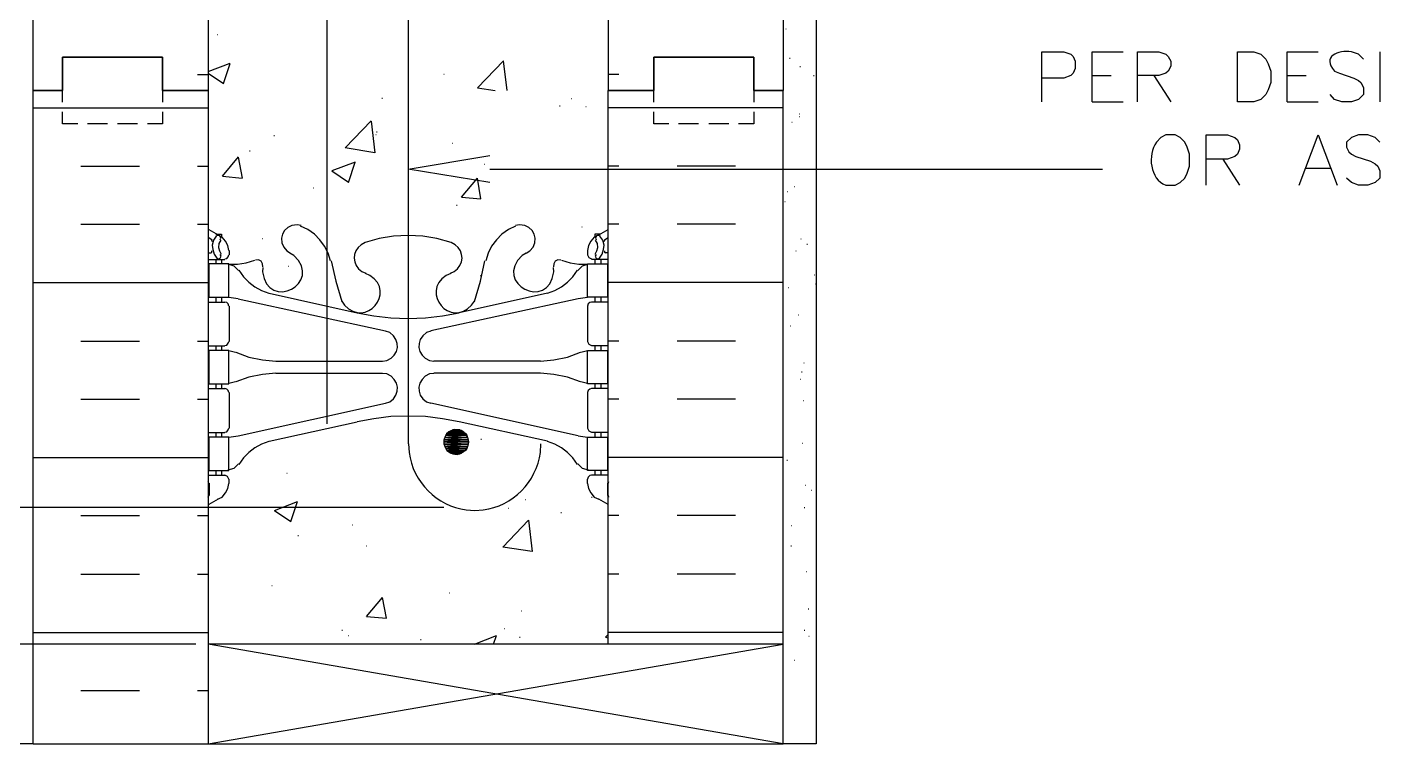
# Model space of a CAD drawing. Header units: millimetres. Extents: x 14 to 201, y 16 to 268.
# Drawn here: x 85 to 149.4, y 99.8 to 134 of the extents above; entities that cross this region are included whole.
import ezdxf

# ---------------------------------------------------------------- set-up
doc = ezdxf.new("R2010")
doc.units = ezdxf.units.MM
doc.layers.get('0').update_dxf_attribs({"linetype": 'CONTINUOUS'})

msp = doc.modelspace()

# ---------------------------------------------------------------- linework, layer by layer
at = {"color": 0}
for p, q in [((99.2505, 240.622), (99.2505, 115.105)), ((85.2593, 130.98), (85.2593, 188.13)), ((93.599, 188.13), (93.599, 130.98)), ((120.989, 187.452), (120.989, 130.98)), ((122.577, 187.452), (122.577, 99.8432)), ((112.649, 186.647), (112.649, 130.98)), ((103.124, 177.949), (103.124, 114.151)), ((133.329, 130.451), (133.329, 132.821)), ((133.329, 132.821), (134.366, 132.821)), ((134.366, 132.821), (134.705, 132.715)), ((135.72, 130.451), (135.72, 132.821)), ((135.72, 132.821), (137.202, 132.821)), ((137.88, 130.451), (137.88, 132.821)), ((137.88, 132.821), (138.895, 132.821)), ((138.895, 132.821), (139.234, 132.715)), ((142.642, 130.451), (142.642, 132.821)), ((142.642, 132.821), (143.425, 132.821)), ((143.425, 132.821), (143.764, 132.715)), ((145.012, 130.451), (145.012, 132.821)), ((145.012, 132.821), (146.495, 132.821)), ((148.42, 132.715), (148.083, 132.821)), ((149.437, 132.821), (149.437, 130.451)), ((91.4192, 132.567), (86.6567, 132.567)), ((86.6567, 132.567), (86.6567, 130.98)), ((86.6567, 130.98), (86.6567, 132.567)), ((86.6567, 132.567), (91.4192, 132.567)), ((91.4192, 130.98), (91.4192, 132.567)), ((91.4192, 132.567), (91.4192, 130.98)), ((114.829, 130.98), (114.829, 132.567)), ((114.829, 132.567), (119.592, 132.567)), ((119.592, 132.567), (114.829, 132.567)), ((114.829, 132.567), (114.829, 130.98)), ((119.592, 132.567), (119.592, 130.98)), ((119.592, 130.98), (119.592, 132.567)), ((134.705, 132.715), (134.811, 132.608)), ((134.811, 132.608), (134.917, 132.376)), ((134.917, 132.376), (134.917, 132.038)), ((139.234, 132.715), (139.34, 132.608)), ((139.34, 132.608), (139.467, 132.376)), ((139.467, 132.376), (139.467, 132.143)), ((143.764, 132.715), (143.997, 132.482)), ((143.997, 132.482), (144.103, 132.249)), ((144.103, 132.249), (144.23, 131.911)), ((148.653, 132.482), (148.42, 132.715)), ((134.366, 131.572), (133.329, 131.572)), ((134.705, 131.699), (134.366, 131.572)), ((134.811, 131.805), (134.705, 131.699)), ((134.917, 132.038), (134.811, 131.805)), ((135.72, 131.699), (136.631, 131.699)), ((138.895, 131.699), (137.88, 131.699)), ((138.662, 131.699), (139.467, 130.451)), ((139.234, 131.805), (138.895, 131.699)), ((139.34, 131.911), (139.234, 131.805)), ((139.467, 132.143), (139.34, 131.911)), ((144.23, 131.911), (144.23, 131.36)), ((145.012, 131.699), (145.923, 131.699)), ((147.278, 131.911), (147.511, 131.805)), ((147.511, 131.805), (148.187, 131.572)), ((148.187, 131.572), (148.42, 131.466)), ((86.6567, 130.98), (85.2593, 130.98)), ((85.2593, 130.98), (86.6567, 130.98)), ((85.2593, 99.8432), (85.2593, 130.98)), ((86.6567, 130.429), (86.6567, 130.98)), ((91.4192, 130.98), (91.4192, 130.429)), ((93.599, 130.98), (91.4192, 130.98)), ((91.4192, 130.98), (93.599, 130.98)), ((93.599, 130.98), (93.599, 104.606)), ((112.649, 130.98), (114.829, 130.98)), ((114.829, 130.98), (112.649, 130.98)), ((112.649, 104.606), (112.649, 130.98)), ((114.829, 130.429), (114.829, 130.98)), ((119.592, 130.98), (119.592, 130.429)), ((119.592, 130.98), (120.989, 130.98)), ((120.989, 130.98), (119.592, 130.98)), ((120.989, 102.405), (120.989, 130.98)), ((144.103, 131.021), (143.997, 130.788)), ((144.23, 131.36), (144.103, 131.021)), ((148.42, 131.466), (148.526, 131.36)), ((148.526, 131.36), (148.653, 131.127)), ((148.653, 131.127), (148.653, 130.788)), ((135.72, 130.451), (137.202, 130.451)), ((143.425, 130.451), (142.642, 130.451)), ((143.764, 130.555), (143.425, 130.451)), ((143.997, 130.788), (143.764, 130.555)), ((145.012, 130.451), (146.495, 130.451)), ((147.278, 130.555), (147.066, 130.788)), ((147.617, 130.451), (147.278, 130.555)), ((148.083, 130.451), (147.617, 130.451)), ((148.42, 130.555), (148.083, 130.451)), ((148.653, 130.788), (148.42, 130.555)), ((86.6567, 129.392), (86.6567, 129.963)), ((91.4192, 129.963), (91.4192, 129.392)), ((114.829, 129.392), (114.829, 129.963)), ((119.592, 129.963), (119.592, 129.392)), ((87.376, 129.392), (86.6567, 129.392)), ((88.7938, 129.392), (87.8417, 129.392)), ((90.2339, 129.392), (89.2803, 129.392)), ((91.4192, 129.392), (90.6999, 129.392)), ((115.548, 129.392), (114.829, 129.392)), ((116.967, 129.392), (116.014, 129.392)), ((118.407, 129.392), (117.454, 129.392)), ((119.592, 129.392), (118.872, 129.392)), ((139.001, 128.736), (138.789, 128.524)), ((139.234, 128.863), (139.001, 128.736)), ((139.679, 128.863), (139.234, 128.863)), ((139.912, 128.736), (139.679, 128.863)), ((140.145, 128.524), (139.912, 128.736)), ((140.25, 128.291), (140.145, 128.524)), ((141.161, 126.471), (141.161, 128.863)), ((141.161, 128.863), (142.176, 128.863)), ((142.176, 128.863), (142.515, 128.736)), ((142.515, 128.736), (142.642, 128.63)), ((142.642, 128.63), (142.748, 128.397)), ((142.748, 128.397), (142.748, 128.185)), ((145.584, 126.471), (146.495, 128.863)), ((146.495, 128.863), (147.405, 126.471)), ((148.083, 128.736), (147.85, 128.524)), ((147.85, 128.524), (147.85, 128.291)), ((148.42, 128.863), (148.083, 128.736)), ((148.865, 128.863), (148.42, 128.863)), ((149.204, 128.736), (148.865, 128.863)), ((149.437, 128.524), (149.204, 128.736)), ((103.124, 127.233), (107.018, 127.889)), ((140.356, 127.952), (140.25, 128.291)), ((140.356, 127.38), (140.356, 127.952)), ((142.176, 127.719), (141.161, 127.719)), ((141.943, 127.719), (142.748, 126.471)), ((142.515, 127.846), (142.176, 127.719)), ((142.642, 127.952), (142.515, 127.846)), ((142.748, 128.185), (142.642, 127.952)), ((147.85, 128.291), (147.954, 128.058)), ((147.954, 128.058), (148.083, 127.952)), ((148.083, 127.952), (148.293, 127.846)), ((148.293, 127.846), (148.992, 127.613)), ((107.018, 126.597), (103.124, 127.233)), ((107.018, 127.233), (136.208, 127.233)), ((140.145, 126.81), (140.25, 127.043)), ((140.25, 127.043), (140.356, 127.38)), ((145.923, 127.276), (147.066, 127.276)), ((148.992, 127.613), (149.204, 127.486)), ((149.204, 127.486), (149.331, 127.38)), ((149.331, 127.38), (149.437, 127.149)), ((149.437, 127.149), (149.437, 126.81)), ((139.234, 126.471), (139.679, 126.471)), ((139.679, 126.471), (139.912, 126.597)), ((139.912, 126.597), (140.145, 126.81)), ((148.083, 126.597), (147.85, 126.81)), ((148.42, 126.471), (148.083, 126.597)), ((148.865, 126.471), (148.42, 126.471)), ((149.204, 126.597), (148.865, 126.471)), ((149.437, 126.81), (149.204, 126.597)), ((98.0225, 124.544), (97.8323, 124.587)), ((98.341, 124.354), (98.002, 124.524)), ((108.246, 124.524), (107.907, 124.354)), ((108.436, 124.587), (108.246, 124.544)), ((93.6198, 124.354), (94.065, 124.101)), ((93.6198, 123.974), (93.7892, 123.868)), ((93.7892, 123.782), (93.7687, 123.868)), ((93.8526, 123.846), (93.7892, 123.613)), ((93.9793, 124.037), (93.8526, 123.846)), ((93.9588, 124.142), (94.2344, 124.142)), ((94.0428, 124.079), (93.9588, 124.037)), ((94.2552, 123.994), (94.0428, 124.101)), ((94.149, 124.058), (94.0428, 124.079)), ((94.1917, 123.846), (94.1077, 123.698)), ((94.1917, 123.952), (94.149, 124.058)), ((94.1709, 123.868), (94.1917, 123.952)), ((94.2344, 124.142), (94.2344, 124.015)), ((94.4245, 123.804), (94.2552, 123.994)), ((94.5307, 123.592), (94.4245, 123.804)), ((98.6578, 124.142), (98.341, 124.354)), ((98.9115, 123.868), (98.6578, 124.142)), ((99.1443, 123.571), (98.9115, 123.868)), ((101.749, 123.931), (101.071, 123.741)), ((102.425, 124.037), (101.749, 123.931)), ((103.124, 124.079), (102.425, 124.037)), ((103.823, 124.037), (103.124, 124.079)), ((104.499, 123.931), (103.823, 124.037)), ((105.178, 123.741), (104.499, 123.931)), ((107.337, 123.868), (107.104, 123.571)), ((107.59, 124.142), (107.337, 123.868)), ((107.907, 124.354), (107.59, 124.142)), ((111.824, 123.804), (111.718, 123.592)), ((111.993, 123.994), (111.824, 123.804)), ((112.204, 124.101), (111.993, 123.994)), ((112.31, 124.142), (112.014, 124.142)), ((112.014, 124.142), (112.014, 124.015)), ((112.099, 124.058), (112.057, 123.952)), ((112.057, 123.952), (112.077, 123.868)), ((112.141, 123.698), (112.057, 123.846)), ((112.204, 124.079), (112.099, 124.058)), ((112.204, 124.101), (112.649, 124.354)), ((112.29, 124.037), (112.204, 124.079)), ((112.396, 123.846), (112.267, 124.037)), ((112.459, 123.613), (112.396, 123.846)), ((112.48, 123.868), (112.459, 123.782)), ((112.48, 123.868), (112.649, 123.974)), ((93.599, 123.253), (93.726, 123.253)), ((93.726, 123.253), (93.7687, 123.275)), ((93.7687, 123.275), (93.7687, 123.339)), ((93.7892, 123.613), (93.8114, 123.402)), ((93.8114, 123.402), (93.8749, 123.19)), ((93.8749, 123.19), (94.0015, 123)), ((94.1077, 123.698), (94.0855, 123.508)), ((94.0855, 123.508), (94.1282, 123.339)), ((94.1282, 123.339), (94.2125, 123.19)), ((94.2125, 123.083), (94.1709, 123.169)), ((94.572, 123.359), (94.5307, 123.592)), ((94.5515, 123.063), (94.572, 123.147)), ((94.5942, 123.359), (94.5942, 123.147)), ((97.3459, 123.339), (97.5155, 123.232)), ((97.6835, 123.126), (97.4933, 123.232)), ((99.314, 123.232), (99.1443, 123.571)), ((99.4198, 122.873), (99.314, 123.232)), ((101.071, 123.741), (100.881, 123.635)), ((105.368, 123.635), (105.178, 123.741)), ((106.934, 123.232), (106.828, 122.873)), ((107.104, 123.571), (106.934, 123.232)), ((108.755, 123.232), (108.563, 123.126)), ((108.755, 123.232), (108.924, 123.339)), ((111.718, 123.592), (111.675, 123.359)), ((111.675, 123.359), (111.675, 123.147)), ((111.675, 123.147), (111.738, 123.02)), ((112.034, 123.19), (112.12, 123.339)), ((112.077, 123.169), (112.034, 123.083)), ((112.12, 123.339), (112.163, 123.508)), ((112.163, 123.508), (112.141, 123.698)), ((112.247, 123), (112.373, 123.19)), ((112.373, 123.19), (112.437, 123.402)), ((112.437, 123.402), (112.459, 123.613)), ((112.48, 123.339), (112.48, 123.275)), ((112.48, 123.275), (112.522, 123.253)), ((112.649, 123.253), (112.522, 123.253)), ((93.599, 122.936), (94.3818, 122.936)), ((94.572, 122.724), (93.6198, 122.724)), ((93.6198, 122.724), (93.6198, 121.136)), ((93.9588, 122.936), (93.9588, 122.724)), ((94.0015, 123), (94.0855, 122.957)), ((94.0855, 122.957), (94.1709, 123)), ((94.1709, 123), (94.2125, 123.083)), ((94.2344, 122.936), (94.2344, 122.724)), ((94.3818, 122.957), (94.488, 122.979)), ((94.488, 122.979), (94.5515, 123.063)), ((94.827, 122.618), (94.5515, 122.703)), ((94.572, 121.136), (94.572, 122.724)), ((94.572, 122.703), (94.9964, 122.703)), ((95.0376, 122.407), (94.827, 122.618)), ((94.9964, 122.703), (95.3989, 122.767)), ((95.3989, 122.767), (95.8219, 122.893)), ((95.9915, 122.916), (95.8427, 122.893)), ((96.1182, 122.851), (95.9915, 122.916)), ((96.1817, 122.724), (96.1182, 122.851)), ((96.2021, 122.577), (96.1817, 122.724)), ((96.2021, 122.554), (96.1817, 122.344)), ((99.4625, 122.873), (99.6735, 121.898)), ((106.575, 121.898), (106.785, 122.873)), ((110.067, 122.724), (110.046, 122.577)), ((110.067, 122.344), (110.046, 122.554)), ((110.13, 122.851), (110.067, 122.724)), ((110.257, 122.916), (110.13, 122.851)), ((110.406, 122.893), (110.257, 122.916)), ((110.426, 122.893), (110.849, 122.767)), ((110.849, 122.767), (111.252, 122.703)), ((111.421, 122.618), (111.209, 122.407)), ((111.252, 122.703), (111.675, 122.703)), ((111.697, 122.703), (111.421, 122.618)), ((111.675, 121.136), (111.675, 122.724)), ((111.675, 122.724), (112.629, 122.724)), ((111.738, 123.02), (111.867, 122.957)), ((112.649, 122.936), (111.867, 122.936)), ((112.014, 122.936), (112.014, 122.724)), ((112.034, 123.083), (112.077, 123)), ((112.077, 123), (112.163, 122.957)), ((112.163, 122.957), (112.247, 123)), ((112.31, 122.936), (112.31, 122.724)), ((112.629, 122.724), (112.629, 121.136)), ((95.0599, 122.428), (95.2708, 122.111)), ((95.2708, 122.111), (95.5255, 121.857)), ((95.5255, 121.857), (95.8219, 121.624)), ((99.6735, 121.898), (99.9698, 120.926)), ((100.922, 122.364), (101.114, 122.28)), ((101.304, 122.174), (101.092, 122.258)), ((105.155, 122.258), (104.944, 122.174)), ((105.135, 122.28), (105.325, 122.364)), ((106.279, 120.926), (106.575, 121.898)), ((110.426, 121.624), (110.722, 121.857)), ((110.722, 121.857), (110.976, 122.111)), ((110.976, 122.111), (111.188, 122.428)), ((95.8219, 121.624), (96.139, 121.455)), ((96.139, 121.455), (96.4777, 121.328)), ((96.4985, 121.328), (100.691, 120.396)), ((109.77, 121.328), (105.558, 120.396)), ((109.77, 121.328), (110.109, 121.455)), ((110.109, 121.455), (110.426, 121.624)), ((93.599, 120.904), (94.3818, 120.904)), ((93.6198, 121.136), (94.572, 121.136)), ((93.9588, 121.136), (93.9588, 120.904)), ((94.2344, 121.136), (94.2344, 120.904)), ((94.488, 120.883), (94.3818, 120.904)), ((94.5515, 120.819), (94.488, 120.883)), ((94.572, 120.713), (94.5515, 120.819)), ((95.0172, 121.053), (94.572, 121.116)), ((94.5942, 120.713), (94.5942, 119.02)), ((95.0172, 121.053), (102.045, 119.528)), ((99.9698, 120.946), (100.096, 120.756)), ((111.231, 121.053), (104.203, 119.528)), ((106.15, 120.756), (106.279, 120.946)), ((111.675, 121.116), (111.231, 121.053)), ((112.629, 121.136), (111.675, 121.136)), ((111.697, 120.819), (111.675, 120.713)), ((111.675, 120.713), (111.675, 119.02)), ((111.781, 120.883), (111.697, 120.819)), ((111.867, 120.904), (111.781, 120.883)), ((112.649, 120.904), (111.867, 120.904)), ((112.014, 121.136), (112.014, 120.904)), ((112.31, 121.136), (112.31, 120.904)), ((100.691, 120.396), (101.494, 120.247)), ((101.494, 120.247), (102.299, 120.142)), ((102.299, 120.142), (103.124, 120.121)), ((103.124, 120.121), (103.95, 120.142)), ((103.95, 120.142), (104.754, 120.247)), ((104.754, 120.247), (105.558, 120.396)), ((102.256, 119.443), (102.045, 119.508)), ((104.203, 119.508), (103.992, 119.443)), ((93.599, 118.809), (94.3818, 118.809)), ((93.9588, 118.809), (93.9588, 118.597)), ((94.2344, 118.809), (94.2344, 118.597)), ((94.3818, 118.83), (94.488, 118.85)), ((94.488, 118.85), (94.5515, 118.936)), ((94.5515, 118.936), (94.572, 119.02)), ((111.675, 119.02), (111.738, 118.893)), ((111.738, 118.893), (111.867, 118.83)), ((112.649, 118.809), (111.867, 118.809)), ((112.014, 118.809), (112.014, 118.597)), ((112.31, 118.809), (112.31, 118.597)), ((94.572, 118.597), (93.6198, 118.597)), ((93.6198, 118.597), (93.6198, 117.009)), ((94.572, 117.009), (94.572, 118.597)), ((94.8902, 118.491), (94.572, 118.576)), ((94.911, 118.513), (95.5255, 118.28)), ((95.5255, 118.28), (96.1817, 118.153)), ((96.1817, 118.153), (96.8167, 118.088)), ((96.8167, 118.088), (101.896, 118.088)), ((101.896, 118.088), (102.108, 118.11)), ((104.14, 118.11), (104.352, 118.088)), ((109.431, 118.088), (104.352, 118.088)), ((109.431, 118.088), (110.067, 118.153)), ((110.067, 118.153), (110.722, 118.28)), ((110.722, 118.28), (111.337, 118.513)), ((111.675, 118.576), (111.358, 118.491)), ((111.675, 117.009), (111.675, 118.597)), ((111.675, 118.597), (112.629, 118.597)), ((112.629, 118.597), (112.629, 117.009)), ((96.1817, 117.454), (95.5255, 117.326)), ((96.1817, 117.454), (95.5255, 117.326)), ((96.8167, 117.518), (96.1817, 117.454)), ((96.8167, 117.518), (96.1817, 117.454)), ((96.8167, 117.518), (101.896, 117.518)), ((102.108, 117.475), (101.896, 117.496)), ((104.352, 117.496), (104.14, 117.475)), ((109.431, 117.518), (104.352, 117.518)), ((110.067, 117.454), (109.431, 117.518)), ((110.067, 117.454), (109.431, 117.518)), ((110.722, 117.326), (110.067, 117.454)), ((110.722, 117.326), (110.067, 117.454)), ((93.599, 116.776), (94.3818, 116.776)), ((93.6198, 117.009), (94.572, 117.009)), ((93.9588, 117.009), (93.9588, 116.776)), ((94.2344, 117.009), (94.2344, 116.776)), ((94.488, 116.756), (94.3818, 116.776)), ((94.5515, 116.692), (94.488, 116.756)), ((94.572, 117.03), (94.8902, 117.115)), ((94.572, 117.03), (94.8902, 117.115)), ((95.5255, 117.326), (94.911, 117.095)), ((95.5255, 117.326), (94.911, 117.095)), ((111.337, 117.095), (110.722, 117.326)), ((111.337, 117.095), (110.722, 117.326)), ((111.358, 117.115), (111.675, 117.03)), ((111.358, 117.115), (111.675, 117.03)), ((112.629, 117.009), (111.675, 117.009)), ((111.781, 116.756), (111.697, 116.692)), ((111.867, 116.776), (111.781, 116.756)), ((112.649, 116.776), (111.867, 116.776)), ((112.014, 117.009), (112.014, 116.776)), ((112.31, 117.009), (112.31, 116.776)), ((94.572, 116.586), (94.5515, 116.692)), ((94.5942, 116.586), (94.5942, 114.893)), ((95.0172, 114.533), (102.045, 116.078)), ((102.045, 116.078), (102.256, 116.141)), ((103.992, 116.141), (104.203, 116.078)), ((111.231, 114.533), (104.203, 116.078)), ((111.697, 116.692), (111.675, 116.586)), ((111.675, 116.586), (111.675, 114.893)), ((102.299, 115.442), (101.494, 115.338)), ((103.124, 115.465), (102.299, 115.442)), ((103.95, 115.442), (103.124, 115.465)), ((104.754, 115.338), (103.95, 115.442)), ((94.488, 114.723), (94.5515, 114.808)), ((94.5515, 114.808), (94.572, 114.893)), ((96.4985, 114.279), (100.691, 115.189)), ((101.494, 115.338), (100.691, 115.189)), ((105.558, 115.189), (104.754, 115.338)), ((105.664, 114.766), (105.135, 114.766)), ((105.135, 114.766), (105.77, 114.723)), ((105.135, 114.766), (105.664, 114.766)), ((105.58, 114.808), (105.241, 114.808)), ((105.241, 114.808), (105.664, 114.766)), ((105.241, 114.808), (105.58, 114.808)), ((105.347, 114.829), (105.58, 114.808)), ((105.347, 114.829), (105.453, 114.829)), ((105.453, 114.829), (105.58, 114.808)), ((109.77, 114.279), (105.558, 115.189)), ((105.58, 114.808), (105.664, 114.766)), ((105.664, 114.766), (105.77, 114.723)), ((111.675, 114.893), (111.738, 114.766)), ((111.738, 114.766), (111.867, 114.703)), ((93.599, 114.68), (94.3818, 114.68)), ((94.572, 114.469), (93.6198, 114.469)), ((93.6198, 114.469), (93.6198, 112.882)), ((93.9588, 114.68), (93.9588, 114.469)), ((94.2344, 114.68), (94.2344, 114.469)), ((94.3818, 114.703), (94.488, 114.723)), ((94.572, 114.469), (95.0172, 114.533)), ((94.572, 112.882), (94.572, 114.469)), ((96.139, 114.131), (95.8219, 113.961)), ((96.4777, 114.257), (96.139, 114.131)), ((103.145, 114.151), (103.167, 113.728)), ((104.881, 114.49), (104.818, 114.321)), ((105.982, 114.343), (104.818, 114.343)), ((104.818, 114.343), (106.003, 114.237)), ((104.818, 114.343), (105.982, 114.343)), ((104.818, 114.321), (104.818, 114.151)), ((106.003, 114.237), (104.818, 114.237)), ((104.818, 114.237), (105.982, 114.131)), ((104.818, 114.237), (106.003, 114.237)), ((104.818, 114.151), (104.881, 113.983)), ((105.982, 114.131), (104.818, 114.131)), ((104.818, 114.131), (105.96, 114.024)), ((104.818, 114.131), (105.982, 114.131)), ((105.96, 114.449), (104.859, 114.449)), ((104.859, 114.449), (105.982, 114.343)), ((104.859, 114.449), (105.96, 114.449)), ((105.917, 114.554), (104.902, 114.554)), ((104.902, 114.554), (105.96, 114.449)), ((104.902, 114.554), (105.917, 114.554)), ((105.854, 114.639), (104.965, 114.639)), ((104.965, 114.639), (105.917, 114.554)), ((104.965, 114.639), (105.854, 114.639)), ((105.77, 114.723), (105.051, 114.723)), ((105.051, 114.723), (105.854, 114.639)), ((105.051, 114.723), (105.77, 114.723)), ((105.77, 114.723), (105.854, 114.639)), ((105.854, 114.639), (105.917, 114.554)), ((105.982, 114.406), (105.897, 114.576)), ((105.917, 114.554), (105.96, 114.449)), ((105.96, 114.449), (105.982, 114.343)), ((105.982, 114.131), (105.96, 114.024)), ((106.003, 114.237), (105.982, 114.406)), ((105.982, 114.343), (106.003, 114.237)), ((106.003, 114.237), (105.982, 114.131)), ((105.982, 114.067), (106.003, 114.237)), ((109.431, 113.728), (109.454, 114.151)), ((110.109, 114.131), (109.77, 114.257)), ((110.426, 113.961), (110.109, 114.131)), ((111.231, 114.533), (111.675, 114.469)), ((111.675, 112.882), (111.675, 114.469)), ((111.675, 114.469), (112.629, 114.469)), ((112.649, 114.68), (111.867, 114.68)), ((112.014, 114.68), (112.014, 114.469)), ((112.31, 114.68), (112.31, 114.469)), ((112.629, 114.469), (112.629, 112.882)), ((95.2708, 113.475), (95.0599, 113.158)), ((95.5255, 113.728), (95.2708, 113.475)), ((95.8219, 113.961), (95.5255, 113.728)), ((105.96, 114.024), (104.859, 114.024)), ((104.859, 114.024), (105.917, 113.92)), ((104.859, 114.024), (105.96, 114.024)), ((104.881, 113.983), (104.965, 113.834)), ((105.917, 113.92), (104.902, 113.92)), ((104.902, 113.92), (105.854, 113.834)), ((104.902, 113.92), (105.917, 113.92)), ((105.854, 113.834), (104.965, 113.834)), ((104.965, 113.834), (105.77, 113.771)), ((104.965, 113.834), (105.854, 113.834)), ((104.965, 113.834), (105.114, 113.728)), ((105.77, 113.771), (105.051, 113.771)), ((105.051, 113.771), (105.664, 113.707)), ((105.051, 113.771), (105.77, 113.771)), ((105.114, 113.728), (105.283, 113.665)), ((105.664, 113.707), (105.135, 113.707)), ((105.135, 113.707), (105.58, 113.665)), ((105.135, 113.707), (105.664, 113.707)), ((105.58, 113.665), (105.241, 113.665)), ((105.241, 113.665), (105.453, 113.644)), ((105.241, 113.665), (105.58, 113.665)), ((105.283, 113.665), (105.453, 113.644)), ((105.453, 113.644), (105.347, 113.644)), ((105.453, 113.644), (105.621, 113.687)), ((105.58, 113.665), (105.453, 113.644)), ((105.664, 113.707), (105.58, 113.665)), ((105.621, 113.687), (105.77, 113.771)), ((105.77, 113.771), (105.664, 113.707)), ((105.77, 113.771), (105.897, 113.897)), ((105.854, 113.834), (105.77, 113.771)), ((105.917, 113.92), (105.854, 113.834)), ((105.897, 113.897), (105.982, 114.067)), ((105.96, 114.024), (105.917, 113.92)), ((110.722, 113.728), (110.426, 113.961)), ((110.976, 113.475), (110.722, 113.728)), ((111.188, 113.158), (110.976, 113.475)), ((93.6198, 112.882), (94.572, 112.882)), ((93.9588, 112.882), (93.9588, 112.649)), ((94.2344, 112.882), (94.2344, 112.649)), ((94.5515, 112.903), (94.827, 112.988)), ((94.827, 112.988), (95.0376, 113.199)), ((111.209, 113.199), (111.421, 112.988)), ((111.421, 112.988), (111.697, 112.903)), ((112.629, 112.882), (111.675, 112.882)), ((112.014, 112.882), (112.014, 112.649)), ((112.31, 112.882), (112.31, 112.649)), ((93.599, 112.649), (94.3818, 112.649)), ((93.6198, 112.267), (93.599, 112.332)), ((93.6417, 112.267), (93.6417, 111.675)), ((94.5085, 112.586), (94.3818, 112.649)), ((94.572, 112.459), (94.5085, 112.586)), ((94.5307, 112.014), (94.572, 112.247)), ((94.5942, 112.247), (94.5942, 112.459)), ((111.697, 112.564), (111.675, 112.459)), ((111.675, 112.247), (111.675, 112.459)), ((111.675, 112.247), (111.718, 112.014)), ((111.781, 112.629), (111.697, 112.564)), ((111.867, 112.649), (111.781, 112.629)), ((112.649, 112.649), (111.867, 112.649)), ((112.629, 112.267), (112.629, 111.675)), ((112.67, 112.332), (112.649, 112.267)), ((93.599, 111.611), (93.6198, 111.675)), ((93.6198, 111.633), (93.6198, 111.633)), ((94.0428, 111.505), (94.2552, 111.611)), ((94.2552, 111.611), (94.4245, 111.803)), ((94.4245, 111.803), (94.5307, 112.014)), ((111.718, 112.014), (111.824, 111.803)), ((111.824, 111.803), (111.993, 111.611)), ((111.993, 111.611), (112.204, 111.505)), ((112.649, 111.675), (112.67, 111.611)), ((112.649, 111.633), (112.649, 111.633)), ((104.818, 111.104), (77.5751, 111.104)), ((94.065, 111.505), (93.6198, 111.252)), ((105.897, 110.998), (106.299, 110.976)), ((106.299, 110.976), (106.702, 110.998)), ((112.649, 111.252), (112.204, 111.505)), ((93.0067, 104.606), (51.9423, 104.606)), ((120.989, 104.606), (93.599, 104.606)), ((93.599, 104.606), (93.599, 99.8432)), ((93.599, 104.606), (93.599, 104.606)), ((120.989, 99.8432), (120.989, 104.606)), ((85.2593, 99.8432), (83.6718, 99.8432)), ((85.2593, 99.8432), (93.599, 99.8432)), ((93.599, 99.8432), (120.989, 99.8432)), ((122.577, 99.8432), (120.989, 99.8432))]:
    msp.add_line(p, q, dxfattribs=at)
at = {"color": 252}
for p, q in [((94.0223, 133.646), (94.0428, 133.646)), ((121.116, 133.922), (121.136, 133.922)), ((93.599, 131.889), (94.6369, 132.292)), ((94.3183, 131.317), (94.6369, 132.271)), ((107.674, 132.398), (106.426, 131.107)), ((107.844, 130.98), (107.674, 132.398)), ((121.306, 132.525), (121.327, 132.525)), ((93.0906, 131.742), (93.599, 131.742)), ((93.599, 131.805), (94.3183, 131.317)), ((104.818, 131.763), (104.838, 131.763)), ((113.158, 131.742), (112.649, 131.742)), ((121.792, 132.122), (121.815, 132.122)), ((122.45, 131.699), (122.47, 131.699)), ((106.426, 131.107), (107.272, 130.98)), ((101.876, 130.62), (101.896, 130.62)), ((110.342, 130.259), (110.363, 130.259)), ((110.892, 130.598), (110.913, 130.598)), ((85.2593, 130.154), (93.599, 130.154)), ((111.591, 130.218), (111.611, 130.218)), ((120.989, 130.154), (112.649, 130.154)), ((121.772, 129.879), (121.792, 129.879)), ((121.772, 129.752), (121.792, 129.752)), ((100.119, 128.248), (101.367, 129.54)), ((101.367, 129.519), (101.537, 128.016)), ((101.621, 129.01), (101.643, 129.01)), ((121.412, 129.476), (121.433, 129.476)), ((96.7313, 128.841), (96.7535, 128.841)), ((101.579, 128.884), (101.6, 128.884)), ((105.22, 128.481), (105.241, 128.481)), ((94.2756, 126.894), (95.0376, 127.825)), ((95.2292, 126.81), (95.0376, 127.805)), ((95.5668, 128.101), (95.589, 128.101)), ((101.537, 128.016), (100.119, 128.248)), ((87.5249, 127.38), (90.3182, 127.38)), ((93.0906, 127.38), (93.599, 127.38)), ((100.605, 127.572), (99.4833, 127.149)), ((99.4833, 127.149), (100.288, 126.62)), ((100.288, 126.597), (100.605, 127.572)), ((106.744, 127.466), (106.765, 127.466)), ((113.158, 127.38), (112.649, 127.38)), ((118.723, 127.38), (115.951, 127.38)), ((94.2756, 126.894), (95.2073, 126.81)), ((105.664, 125.899), (106.426, 126.81)), ((106.595, 125.815), (106.426, 126.81)), ((121.518, 126.407), (121.539, 126.407)), ((98.5943, 126.344), (98.6151, 126.344)), ((105.664, 125.899), (106.595, 125.815)), ((121.2, 126.175), (121.222, 126.175)), ((105.431, 125.519), (105.453, 125.519)), ((121.073, 125.688), (121.095, 125.688)), ((87.5249, 124.608), (90.3182, 124.608)), ((93.0906, 124.608), (93.599, 124.608)), ((111.401, 124.481), (111.421, 124.481)), ((113.158, 124.608), (112.649, 124.608)), ((118.723, 124.608), (115.951, 124.608)), ((96.1817, 123.931), (96.2021, 123.931)), ((121.835, 123.909), (121.856, 123.909)), ((121.602, 123.339), (121.624, 123.339)), ((122.131, 123.656), (122.154, 123.656)), ((97.4094, 122.618), (97.4302, 122.618)), ((106.553, 122.174), (106.575, 122.174)), ((122.491, 122.195), (122.513, 122.195)), ((85.2593, 121.835), (93.599, 121.835)), ((120.989, 121.835), (112.649, 121.835)), ((121.243, 121.602), (121.263, 121.602)), ((122.534, 121.772), (122.554, 121.772)), ((121.708, 120.29), (121.729, 120.29)), ((121.349, 119.761), (121.369, 119.761)), ((87.5249, 119.042), (90.3182, 119.042)), ((93.0906, 119.042), (93.599, 119.042)), ((113.158, 119.042), (112.649, 119.042)), ((118.723, 119.042), (115.951, 119.042)), ((121.984, 118.004), (122.005, 118.004)), ((121.878, 117.581), (121.898, 117.581)), ((121.815, 117.221), (121.835, 117.221)), ((87.5249, 116.268), (90.3182, 116.268)), ((93.0906, 116.268), (93.599, 116.268)), ((113.158, 116.268), (112.649, 116.268)), ((118.723, 116.268), (115.951, 116.268)), ((121.962, 116.204), (121.984, 116.204)), ((106.595, 114.363), (106.616, 114.363)), ((121.921, 114.173), (121.941, 114.173)), ((85.2593, 113.495), (93.599, 113.495)), ((120.989, 113.495), (112.649, 113.495)), ((121.179, 113.368), (121.2, 113.368)), ((97.3459, 112.755), (97.3667, 112.755)), ((111.867, 111.611), (111.887, 111.611)), ((122.047, 112.183), (122.068, 112.183)), ((122.344, 111.93), (122.364, 111.93)), ((96.7535, 110.976), (97.8531, 111.401)), ((96.7535, 110.976), (97.536, 110.447)), ((97.536, 110.447), (97.8531, 111.401)), ((107.907, 111.082), (107.929, 111.082)), ((108.712, 111.485), (108.733, 111.485)), ((122.005, 111.104), (122.025, 111.104)), ((87.5249, 110.722), (90.3182, 110.722)), ((93.0906, 110.722), (93.599, 110.722)), ((100.458, 110.279), (100.478, 110.279)), ((107.633, 109.221), (108.859, 110.512)), ((108.859, 110.512), (109.029, 109.008)), ((110.406, 110.871), (110.426, 110.871)), ((113.158, 110.722), (112.649, 110.722)), ((118.723, 110.722), (115.951, 110.722)), ((121.392, 110.257), (121.412, 110.257)), ((97.875, 109.77), (97.8958, 109.77)), ((101.134, 109.284), (101.155, 109.284)), ((109.029, 109.008), (107.633, 109.221)), ((121.369, 109.284), (121.392, 109.284)), ((87.5249, 107.929), (90.3182, 107.929)), ((93.0906, 107.929), (93.599, 107.929)), ((113.158, 107.929), (112.649, 107.929)), ((118.723, 107.929), (115.951, 107.929)), ((122.111, 108.056), (122.131, 108.056)), ((96.6251, 107.4), (96.6474, 107.4)), ((105.092, 107.041), (105.114, 107.041)), ((101.134, 105.917), (101.896, 106.828)), ((102.086, 105.833), (101.896, 106.828)), ((101.134, 105.917), (102.086, 105.833)), ((108.522, 106.193), (108.543, 106.193)), ((122.195, 106.277), (122.217, 106.277)), ((85.2593, 105.155), (93.599, 105.155)), ((99.9698, 105.261), (99.9917, 105.261)), ((107.696, 105.347), (107.717, 105.347)), ((120.989, 105.155), (112.649, 105.155)), ((122.005, 105.261), (122.025, 105.261)), ((93.599, 99.8432), (120.989, 104.606)), ((120.989, 99.8432), (93.599, 104.606)), ((100.266, 105.008), (100.288, 105.008)), ((103.717, 104.818), (103.737, 104.818)), ((106.279, 104.606), (107.337, 105.008)), ((107.188, 104.606), (107.337, 105.008)), ((108.436, 104.924), (108.458, 104.924)), ((112.522, 104.924), (112.649, 105.051)), ((112.522, 104.924), (112.649, 104.902)), ((122.217, 104.987), (122.238, 104.987)), ((121.539, 103.843), (121.559, 103.843)), ((87.5249, 102.383), (90.3182, 102.383)), ((93.0906, 102.383), (93.599, 102.383))]:
    msp.add_line(p, q, dxfattribs=at)
at = {"color": 0}
for points in [[(148.083, 132.821), (147.442, 132.924), (146.645, 132.603), (147.278, 131.911)], [(138.789, 128.524), (138.347, 127.905), (138.47, 126.76), (139.234, 126.471)], [(97.8323, 124.587), (97.1215, 124.597), (96.847, 123.8), (97.3459, 123.339)], [(108.924, 123.339), (109.422, 123.8), (109.149, 124.597), (108.436, 124.587)], [(100.881, 123.635), (100.437, 123.318), (100.445, 122.657), (100.922, 122.364)], [(105.325, 122.364), (105.803, 122.657), (105.81, 123.318), (105.368, 123.635)], [(96.1817, 122.344), (96.4336, 120.424), (99.1059, 121.78), (97.6835, 123.126)], [(108.563, 123.126), (107.142, 121.78), (109.814, 120.424), (110.067, 122.344)], [(100.096, 120.756), (101.1, 119.647), (102.581, 121.335), (101.304, 122.174)], [(104.944, 122.174), (103.667, 121.335), (105.149, 119.647), (106.15, 120.756)], [(102.108, 118.11), (102.716, 118.35), (102.788, 119.082), (102.256, 119.443)], [(103.992, 119.443), (103.46, 119.082), (103.532, 118.35), (104.14, 118.11)], [(102.256, 116.141), (102.788, 116.503), (102.716, 117.234), (102.108, 117.475)], [(104.14, 117.475), (103.532, 117.234), (103.46, 116.503), (103.992, 116.141)], [(105.897, 114.576), (105.627, 114.959), (105.034, 114.875), (104.881, 114.49)], [(103.167, 113.728), (103.354, 112.339), (104.494, 111.166), (105.897, 110.998)], [(106.702, 110.998), (108.108, 111.158), (109.241, 112.346), (109.431, 113.728)]]:
    msp.add_open_spline(points, degree=3, dxfattribs=at)

doc.saveas('drawing.dxf')
